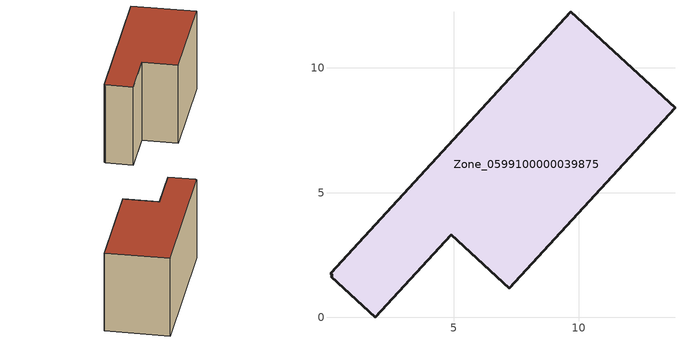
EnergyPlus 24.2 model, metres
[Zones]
Zone_0599100000039875
 floor ground (C_G): 7.23,1.17 4.89,3.32 1.84,0 0.08,1.63 0.13,1.69 0.05,1.76 9.68,12.26 13.87,8.4 z0
 wall outside (C_F): 4.89,3.32 7.23,1.17 13.87,8.4 9.68,12.26 0.05,1.76 0.13,1.69 0.08,1.63 1.84,0 4.89,3.32 z0:7.53
 roof outside (C_R): 0.05,1.76 0.13,1.69 0.08,1.63 1.84,0 4.89,3.32 7.23,1.17 13.87,8.4 9.68,12.26 z7.53
[BUILDING]
Pand.0599100000039875: North Axis=0; Terrain=City; Loads Convergence Tolerance Value=0.04; Temperature Convergence Tolerance Value=0.4; Solar Distribution=FullExterior; Maximum Number of Warmup Days=25; Minimum Number of Warmup Days=1
[Site:Location]
Rotterdam.The.Hague.AP_ZH_NLD Design_Conditions: Latitude=51.96; Longitude=4.45; Time Zone=1; Elevation=-4.5
[SITE:GROUNDTEMPERATURE:BUILDINGSURFACE]
18, 18, 18, 18, 18, 18, 18, 18, 18, 18, 18, 18
[MATERIAL] Thermal Absorptance=0.9; Solar Absorptance=0.7; Visible Absorptance=0.7
Name | Roughness | Thickness | Conductivity | Density | Specific Heat
G.TI.1975-1991 | MediumSmooth | 0.15 | 0.288461 | 540 | 1210
F.TI.1975-1991 | Rough | 0.3 | 0.230769 | 1920 | 840
R.TI.1975-1991 | MediumRough | 0.2 | 0.153846 | 1500 | 1000
[CONSTRUCTION]
C_G: G.TI.1975-1991
C_F: F.TI.1975-1991
C_R: R.TI.1975-1991
[ZONE]
Zone_0599100000039875: Type=1; Multiplier=1; Ceiling Height=Autocalculate; Volume=Autocalculate; Floor Area=autocalculate; Part of Total Floor Area=Yes
[ZONEINFILTRATION:DESIGNFLOWRATE]
Infil_Zone_0599100000039875: Zone or ZoneList or Space or SpaceList=Zone_0599100000039875; Schedule=AlwaysOn; Design Flow Rate Calculation Method=Flow/Area; Flow Rate per Floor Area=0.003; Constant Term Coefficient=1; Temperature Term Coefficient=0; Velocity Term Coefficient=0; Velocity Squared Term Coefficient=0
[HVACTEMPLATE:ZONE:IDEALLOADSAIRSYSTEM]
Zone_0599100000039875: Maximum Heating Supply Air Temperature=50; Minimum Cooling Supply Air Temperature=13; Maximum Heating Supply Air Humidity Ratio=0.0156; Minimum Cooling Supply Air Humidity Ratio=0.0077; Heating Limit=NoLimit; Cooling Limit=NoLimit; Dehumidification Control Type=ConstantSensibleHeatRatio; Cooling Sensible Heat Ratio=0.7; Dehumidification Setpoint=60; Humidification Control Type=None; Humidification Setpoint=30; Outdoor Air Method=None; Outdoor Air Flow Rate per Person=0.00944; Outdoor Air Flow Rate per Zone Floor Area=0; Outdoor Air Flow Rate per Zone=0; Demand Controlled Ventilation Type=None; Outdoor Air Economizer Type=NoEconomizer; Heat Recovery Type=None; Sensible Heat Recovery Effectiveness=0.7; Latent Heat Recovery Effectiveness=0.65
[ZONECONTROL:THERMOSTAT]
ThermostatControl_Zone_0599100000039875: Zone or ZoneList=Zone_0599100000039875; Control Type Schedule=DualSetpointControlType; Control 1=Thermostat_Zone_0599100000039875; Temperature Difference Between Cutout And Setpoint=0
[THERMOSTATSETPOINT:DUALSETPOINT]
Thermostat_Zone_0599100000039875: Heating Setpoint Temperature Schedule=HeatingSetpoint_Zone_0599100000039875; Cooling Setpoint Temperature Schedule=CoolingSetpoint_Zone_0599100000039875
[SCHEDULE:COMPACT]
HeatingSetpoint_Zone_0599100000039875: Through: 12/31, For: AllDays, Until: 24:00, 21
CoolingSetpoint_Zone_0599100000039875: Through: 12/31, For: AllDays, Until: 24:00, 24
DualSetpointControlType: Through: 12/31, For: AllDays, Until: 24:00, 4
AlwaysOn: Through: 12/31, For: AllDays, Until: 24:00, 1
